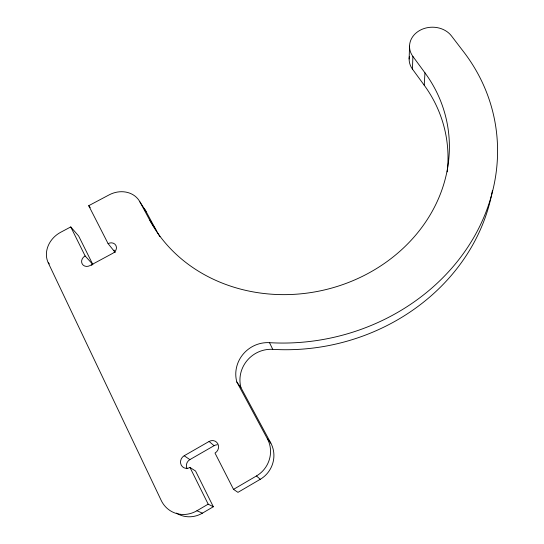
<?xml version="1.0" encoding="UTF-8"?>
<svg xmlns="http://www.w3.org/2000/svg" width="544" height="544" viewBox="0 0 544 544"><rect width="100%" height="100%" fill="white"/><g stroke="black" fill="none" stroke-linecap="round" stroke-linejoin="round"><path stroke-width="0.82" d="M409.142 58.99L409.53 46.172M447.202 171.884A154.17 136.816 -12.6 0 0 424.218 85.224L412.434 69.088L412.903 56.44A22.76 19.115 -1.1 0 1 420.186 30.192A22.76 19.115 -1.1 0 1 451.445 35.897L463.794 52.02A205.115 181.356 -12.6 0 1 467.214 248.023A205.115 181.356 -12.6 0 1 269.504 342.672A31.117 29.811 -37 0 0 236.824 381.99L267.41 438.831L270.837 443.142A26.622 25.371 -60.1 0 1 260.256 479.305L237.959 492.354L233.532 489.362L215.002 453.064A6.834 6.419 -55.8 0 0 217.886 443.897A6.834 6.419 -55.8 0 0 209.08 441.463L184.185 455.756A6.909 6.419 -57.2 0 0 181.186 465.018A6.909 6.419 -57.2 0 0 189.992 467.48L195.561 471.029L213.33 506.75L202.409 513.162A27.35 25.357 -61.7 0 1 176.406 513.08M424.218 85.224L424.966 72.855L412.903 56.44M91.501 265.316A6.025 5.27 -34.6 0 1 92.786 264.418L78.649 235.994L70.754 226.93L60.704 232.268A24.602 21.23 -34.2 0 0 48.246 262.82L161.194 500.398A28.125 26.03 -60.9 0 0 196.935 510.748L208.175 504.159L213.33 506.75M233.532 489.362L256.476 475.952A27.363 26.044 -58.9 0 0 267.41 438.831M186.98 468.615A6.725 6.256 -58 0 1 189.883 459.612L214.084 445.692A6.65 6.256 -56.9 0 1 217.301 444.815M114.009 250.145L115.151 252.382L108.093 243.63L88.726 205.686L109.181 194.854A24.045 20.896 -29.3 0 1 139.937 201.919L146.105 211.548L155.883 229.704A154.17 136.816 -12.6 0 0 159.929 236.667M196.935 510.748L202.409 513.162M184.185 455.756L189.883 459.612M209.08 441.463L214.084 445.692M256.476 475.952L260.256 479.305M48.246 262.82L49.388 263.922M70.754 226.93L85.136 255.952L92.786 264.418M88.726 205.686L90.202 207.59M236.824 381.99L240.978 387.709L270.837 443.142M139.937 201.919L149.899 220.436L155.883 229.704M189.992 467.48L208.175 504.159M269.504 342.672L272.741 349.343A30.301 29.097 -38.2 0 0 240.978 387.709M412.434 69.088A22.222 18.788 -0.9 0 1 409.36 56.644M492.429 190.475A200.138 177.874 -12.6 0 1 272.741 349.343M143.929 208.379A23.453 20.495 -29.6 0 1 146.105 211.548M424.966 72.855A157.991 139.475 -12.6 0 1 367.771 273.598A157.991 139.475 -12.6 0 1 149.899 220.436M108.093 243.63A6.127 5.365 -32.3 0 1 115.926 245.514A6.127 5.365 -32.3 0 1 112.982 253.198L89.93 265.615A6.174 5.379 -34.3 0 1 82.096 263.704A6.174 5.379 -34.3 0 1 85.136 255.952"/></g></svg>
